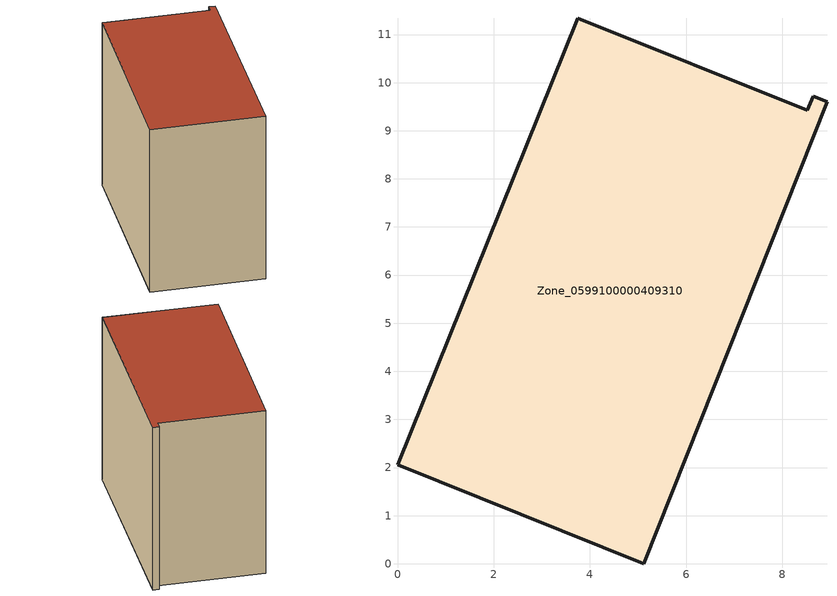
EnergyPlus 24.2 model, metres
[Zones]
Zone_0599100000409310
 floor ground (C_G): 5.12,0 0,2.06 3.75,11.34 8.52,9.43 8.64,9.72 8.93,9.61 z0.34
 wall outside (C_F): 0,2.06 5.12,0 8.93,9.61 8.64,9.72 8.52,9.43 3.75,11.34 0,2.06 z0.34:9.1
 roof outside (C_R): 3.75,11.34 0,2.06 5.12,0 8.93,9.61 8.64,9.72 8.52,9.43 z9.1
[BUILDING]
Pand.0599100000409310: North Axis=0; Terrain=City; Loads Convergence Tolerance Value=0.04; Temperature Convergence Tolerance Value=0.4; Solar Distribution=FullExterior; Maximum Number of Warmup Days=25; Minimum Number of Warmup Days=1
[Site:Location]
Rotterdam.The.Hague.AP_ZH_NLD Design_Conditions: Latitude=51.96; Longitude=4.45; Time Zone=1; Elevation=-4.5
[SITE:GROUNDTEMPERATURE:BUILDINGSURFACE]
18, 18, 18, 18, 18, 18, 18, 18, 18, 18, 18, 18
[MATERIAL] Thermal Absorptance=0.9; Solar Absorptance=0.7; Visible Absorptance=0.7
Name | Roughness | Thickness | Conductivity | Density | Specific Heat
G.TI.1992-2005 | MediumSmooth | 0.15 | 0.06 | 540 | 1210
F.TI.1992-2005 | Rough | 0.3 | 0.12 | 1920 | 840
R.TI.1992-2005 | MediumRough | 0.2 | 0.08 | 1500 | 1000
[CONSTRUCTION]
C_G: G.TI.1992-2005
C_F: F.TI.1992-2005
C_R: R.TI.1992-2005
[ZONE]
Zone_0599100000409310: Type=1; Multiplier=1; Ceiling Height=Autocalculate; Volume=Autocalculate; Floor Area=autocalculate; Part of Total Floor Area=Yes
[ZONEINFILTRATION:DESIGNFLOWRATE]
Infil_Zone_0599100000409310: Zone or ZoneList or Space or SpaceList=Zone_0599100000409310; Schedule=AlwaysOn; Design Flow Rate Calculation Method=Flow/Area; Flow Rate per Floor Area=0.0015; Constant Term Coefficient=1; Temperature Term Coefficient=0; Velocity Term Coefficient=0; Velocity Squared Term Coefficient=0
[HVACTEMPLATE:ZONE:IDEALLOADSAIRSYSTEM]
Zone_0599100000409310: Maximum Heating Supply Air Temperature=50; Minimum Cooling Supply Air Temperature=13; Maximum Heating Supply Air Humidity Ratio=0.0156; Minimum Cooling Supply Air Humidity Ratio=0.0077; Heating Limit=NoLimit; Cooling Limit=NoLimit; Dehumidification Control Type=ConstantSensibleHeatRatio; Cooling Sensible Heat Ratio=0.7; Dehumidification Setpoint=60; Humidification Control Type=None; Humidification Setpoint=30; Outdoor Air Method=None; Outdoor Air Flow Rate per Person=0.00944; Outdoor Air Flow Rate per Zone Floor Area=0; Outdoor Air Flow Rate per Zone=0; Demand Controlled Ventilation Type=None; Outdoor Air Economizer Type=NoEconomizer; Heat Recovery Type=None; Sensible Heat Recovery Effectiveness=0.7; Latent Heat Recovery Effectiveness=0.65
[ZONECONTROL:THERMOSTAT]
ThermostatControl_Zone_0599100000409310: Zone or ZoneList=Zone_0599100000409310; Control Type Schedule=DualSetpointControlType; Control 1=Thermostat_Zone_0599100000409310; Temperature Difference Between Cutout And Setpoint=0
[THERMOSTATSETPOINT:DUALSETPOINT]
Thermostat_Zone_0599100000409310: Heating Setpoint Temperature Schedule=HeatingSetpoint_Zone_0599100000409310; Cooling Setpoint Temperature Schedule=CoolingSetpoint_Zone_0599100000409310
[SCHEDULE:COMPACT]
HeatingSetpoint_Zone_0599100000409310: Through: 12/31, For: AllDays, Until: 24:00, 21
CoolingSetpoint_Zone_0599100000409310: Through: 12/31, For: AllDays, Until: 24:00, 24
DualSetpointControlType: Through: 12/31, For: AllDays, Until: 24:00, 4
AlwaysOn: Through: 12/31, For: AllDays, Until: 24:00, 1
